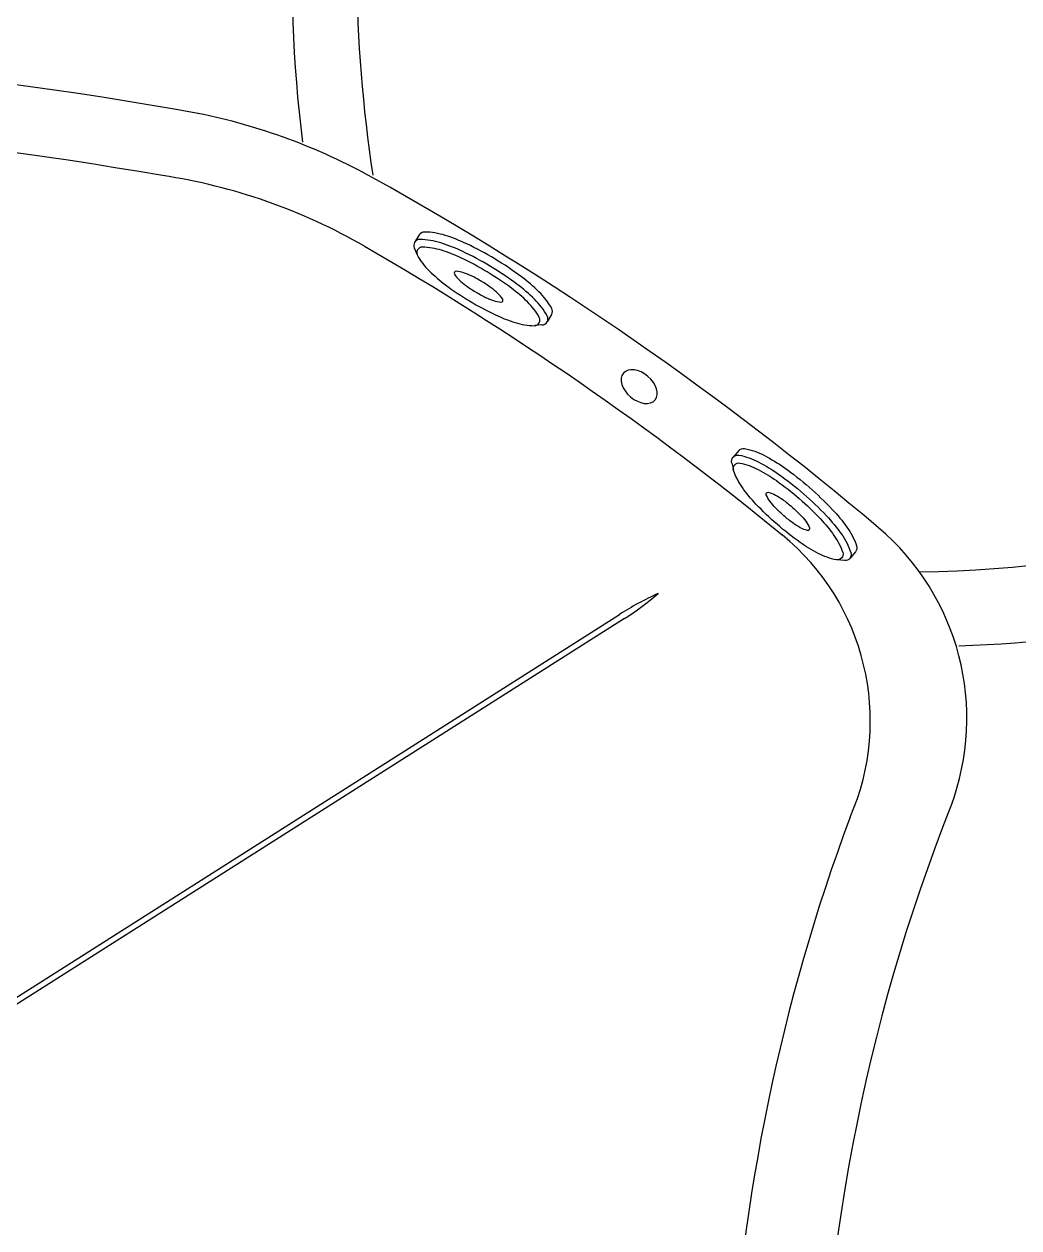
# Model space of a CAD drawing. Extents: x 398 to 508, y 628 to 778.
# Drawn here: x 469.29 to 481.28, y 691.01 to 705.52 of the extents above; entities that cross this region are included whole.
import ezdxf

# ---------------------------------------------------------------- set-up
doc = ezdxf.new("R2010")
doc.units = 0
doc.header["$MEASUREMENT"] = 0
doc.layers.add('1', color=4, linetype='Continuous')

# ---------------------------------------------------------------- blocks, each defined once
blk = doc.blocks.new('MINI')
at = {"layer": '1', "color": 3}
for p, q in [((0.223, 0.931), (0.327, 0.931)), ((0.391, 0.895), (0.44, 0.828)), ((0.391, 0.895), (0.391, 0.895)), ((0.386, -0.902), (0.441, -0.828)), ((0.223, -0.932), (0.327, -0.932)), ((0.327, -0.932), (0.327, -0.932))]:
    blk.add_line(p, q, dxfattribs=at)
for points in [[(0.223, 0.931, 0.267867), (0.159, 0.895, 0.072378), (0.065, 0.659, 0.034036), (0.019, 0.384, 0.024706), (0, 0, 0.024706), (0.019, -0.384, 0.034036), (0.065, -0.659, 0.072378), (0.159, -0.895, 0.267867), (0.223, -0.932, 0.267867)], [(0.391, 0.895, 0.267867), (0.327, 0.931, 0.267867), (0.264, 0.895, 0.072378), (0.17, 0.659, 0.034036), (0.123, 0.384, 0.024706), (0.104, 0, 0.024706), (0.123, -0.384, 0.034036), (0.17, -0.659, 0.072378), (0.264, -0.895, 0.267867), (0.327, -0.932, 0.267867)], [(0.327, -0.932, 0.238458), (0.386, -0.902, 0.072378)]]:
    blk.add_lwpolyline(points, format="xyb", dxfattribs=at)
for points in [[(0.386, -0.855, 0.267867), (0.445, -0.822, 0.072378), (0.531, -0.605, 0.034036), (0.574, -0.352, 0.024706), (0.591, 0, 0.024706), (0.574, 0.352, 0.034036), (0.531, 0.605, 0.072378), (0.445, 0.822, 0.267867), (0.386, 0.855, 0.267867), (0.328, 0.822, 0.072378), (0.242, 0.605, 0.034036), (0.199, 0.352, 0.024706), (0.182, 0, 0.024706), (0.199, -0.352, 0.034036), (0.242, -0.605, 0.072378), (0.328, -0.822, 0.267867)], [(0.388, 0.343, 0.280852), (0.368, 0.331, 0.066452), (0.337, 0.244, 0.030521), (0.321, 0.143, 0.022038), (0.315, 0.003, 0.022038), (0.321, -0.137, 0.030521), (0.337, -0.238, 0.066452), (0.368, -0.325, 0.280852), (0.388, -0.337, 0.280852), (0.408, -0.325, 0.066452), (0.439, -0.238, 0.030521), (0.454, -0.137, 0.022038), (0.46, 0.003, 0.022038), (0.454, 0.143, 0.030521), (0.439, 0.244, 0.066452), (0.408, 0.331, 0.280852)]]:
    blk.add_lwpolyline(points, format="xyb", close=True, dxfattribs=at)
blk = doc.blocks.new('2013GLEAM')
at = {"layer": '1', "color": 3, "linetype": 'Continuous'}
for p, q in [((62.017, 44.552), (78.39, 54.943)), ((78.451, 54.894), (62.056, 44.49))]:
    blk.add_line(p, q, dxfattribs=at)
for centre, radius, start, end in [((91.897, 62.751), 17.458, 149.2127, 186.9588), ((92.987, 62.873), 17.768, 156.939, 188.5293), ((81.85, 69.794), 14.337, 270.6633, 326.9123), ((64.705, 13.41), 48.344, 79.7486, 101.8857), ((71.878, 53.851), 7.273, 60.8846, 78.6623), ((56.8, 26.777), 38.263, 49.7682, 60.8846), ((82.001, 69.717), 15.159, 271.819, 312.5752), ((79.569, 53.691), 3.01, 339.2673, 49.7682), ((80.455, 51.681), 3.861, 114.4578, 122.3441), ((76.664, 57.724), 3.347, 302.2679, 310.9332), ((103.182, 44.383), 22.372, 158.3814, 201.5967)]:
    blk.add_arc(centre, radius, start, end, dxfattribs=at)
at = {"layer": '1', "color": 2, "linetype": 'Continuous'}
for centre, radius, start, end in [((64.746, 13.72), 47.218, 80.0807, 102.3929), ((71.851, 53.389), 6.921, 59.9618, 81.4495), ((56.206, 26.332), 38.175, 50.764, 59.9618), ((78.522, 53.66), 2.893, 336.3237, 50.764), ((102.974, 44.364), 23.271, 159.541, 194.6782)]:
    blk.add_arc(centre, radius, start, end, dxfattribs=at)
at = {"layer": '1', "color": 2, "extrusion": (0, 0, -1)}
blk.add_ellipse((78.629, 57.689), major_axis=(-0.191, 0.161), ratio=0.649149, dxfattribs=at)
at = {"layer": '1', "rotation": 239.0101949806653}
blk.add_blockref('MINI', (76.888, 59.228), dxfattribs=at)
at = {"layer": '1', "xscale": -1, "rotation": 49.01044198923589}
blk.add_blockref('MINI', (80.678, 56.476), dxfattribs=at)

msp = doc.modelspace()

# ---------------------------------------------------------------- block references
at = {"layer": '1'}
msp.add_blockref('2013GLEAM', (398.077, 643.46), dxfattribs=at)

doc.saveas('drawing.dxf')
